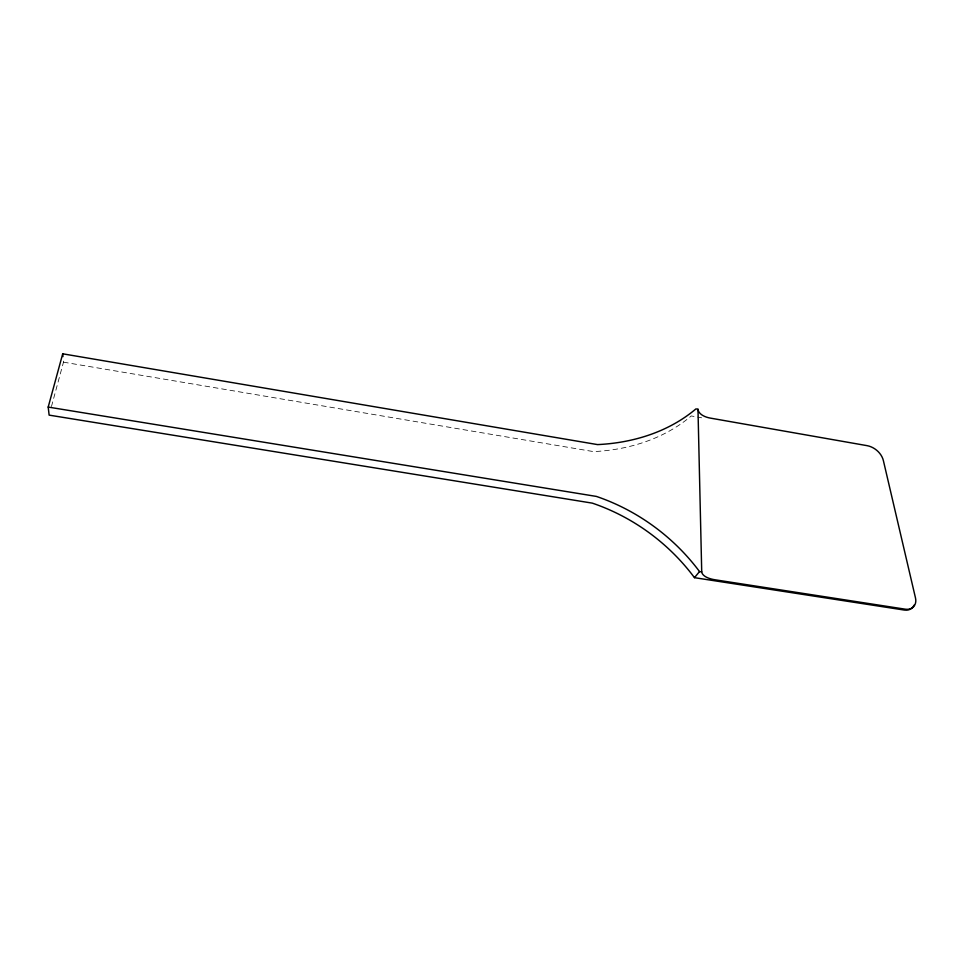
<?xml version="1.0" encoding="UTF-8"?>
<svg xmlns="http://www.w3.org/2000/svg" width="964" height="964" viewBox="0 0 964 964"><rect width="100%" height="100%" fill="white"/><g stroke="black" fill="none" stroke-linecap="round" stroke-linejoin="round"><path stroke-width="0.72" stroke-dasharray="4.82 3.62" d="M51.454 406.531L63.479 362.163L63.214 359.379M63.479 362.163L593.547 451.61A190.354 147.275 23.6 0 0 691.248 415.954L701.623 417.786"/><path stroke-width="1.45" d="M48.2 407.073L62.708 353.812L597.535 444.597A191.957 147.854 23.6 0 0 695.936 408.893L697.984 409.254A19.304 10.411 -2.2 0 0 710.444 418.123L867.01 445.645A16.87 12.652 38.3 0 1 883.386 460.623L915.499 597.993A13.135 10.074 44.2 0 1 905.329 609.188L715.059 579.786A20.738 9.086 -0.9 0 1 701.72 571.905L699.527 571.568A194.945 174.496 38.8 0 0 596.391 496.424L48.2 407.073L49.128 415.123L592.306 503.136A193.041 173.291 39.1 0 1 694.466 577.665L904.28 610.055A13.11 10.062 44.3 0 0 914.125 605.055M694.466 577.665L699.527 571.568M62.708 353.812L62.961 356.596M697.984 409.254L701.72 571.905"/></g></svg>
